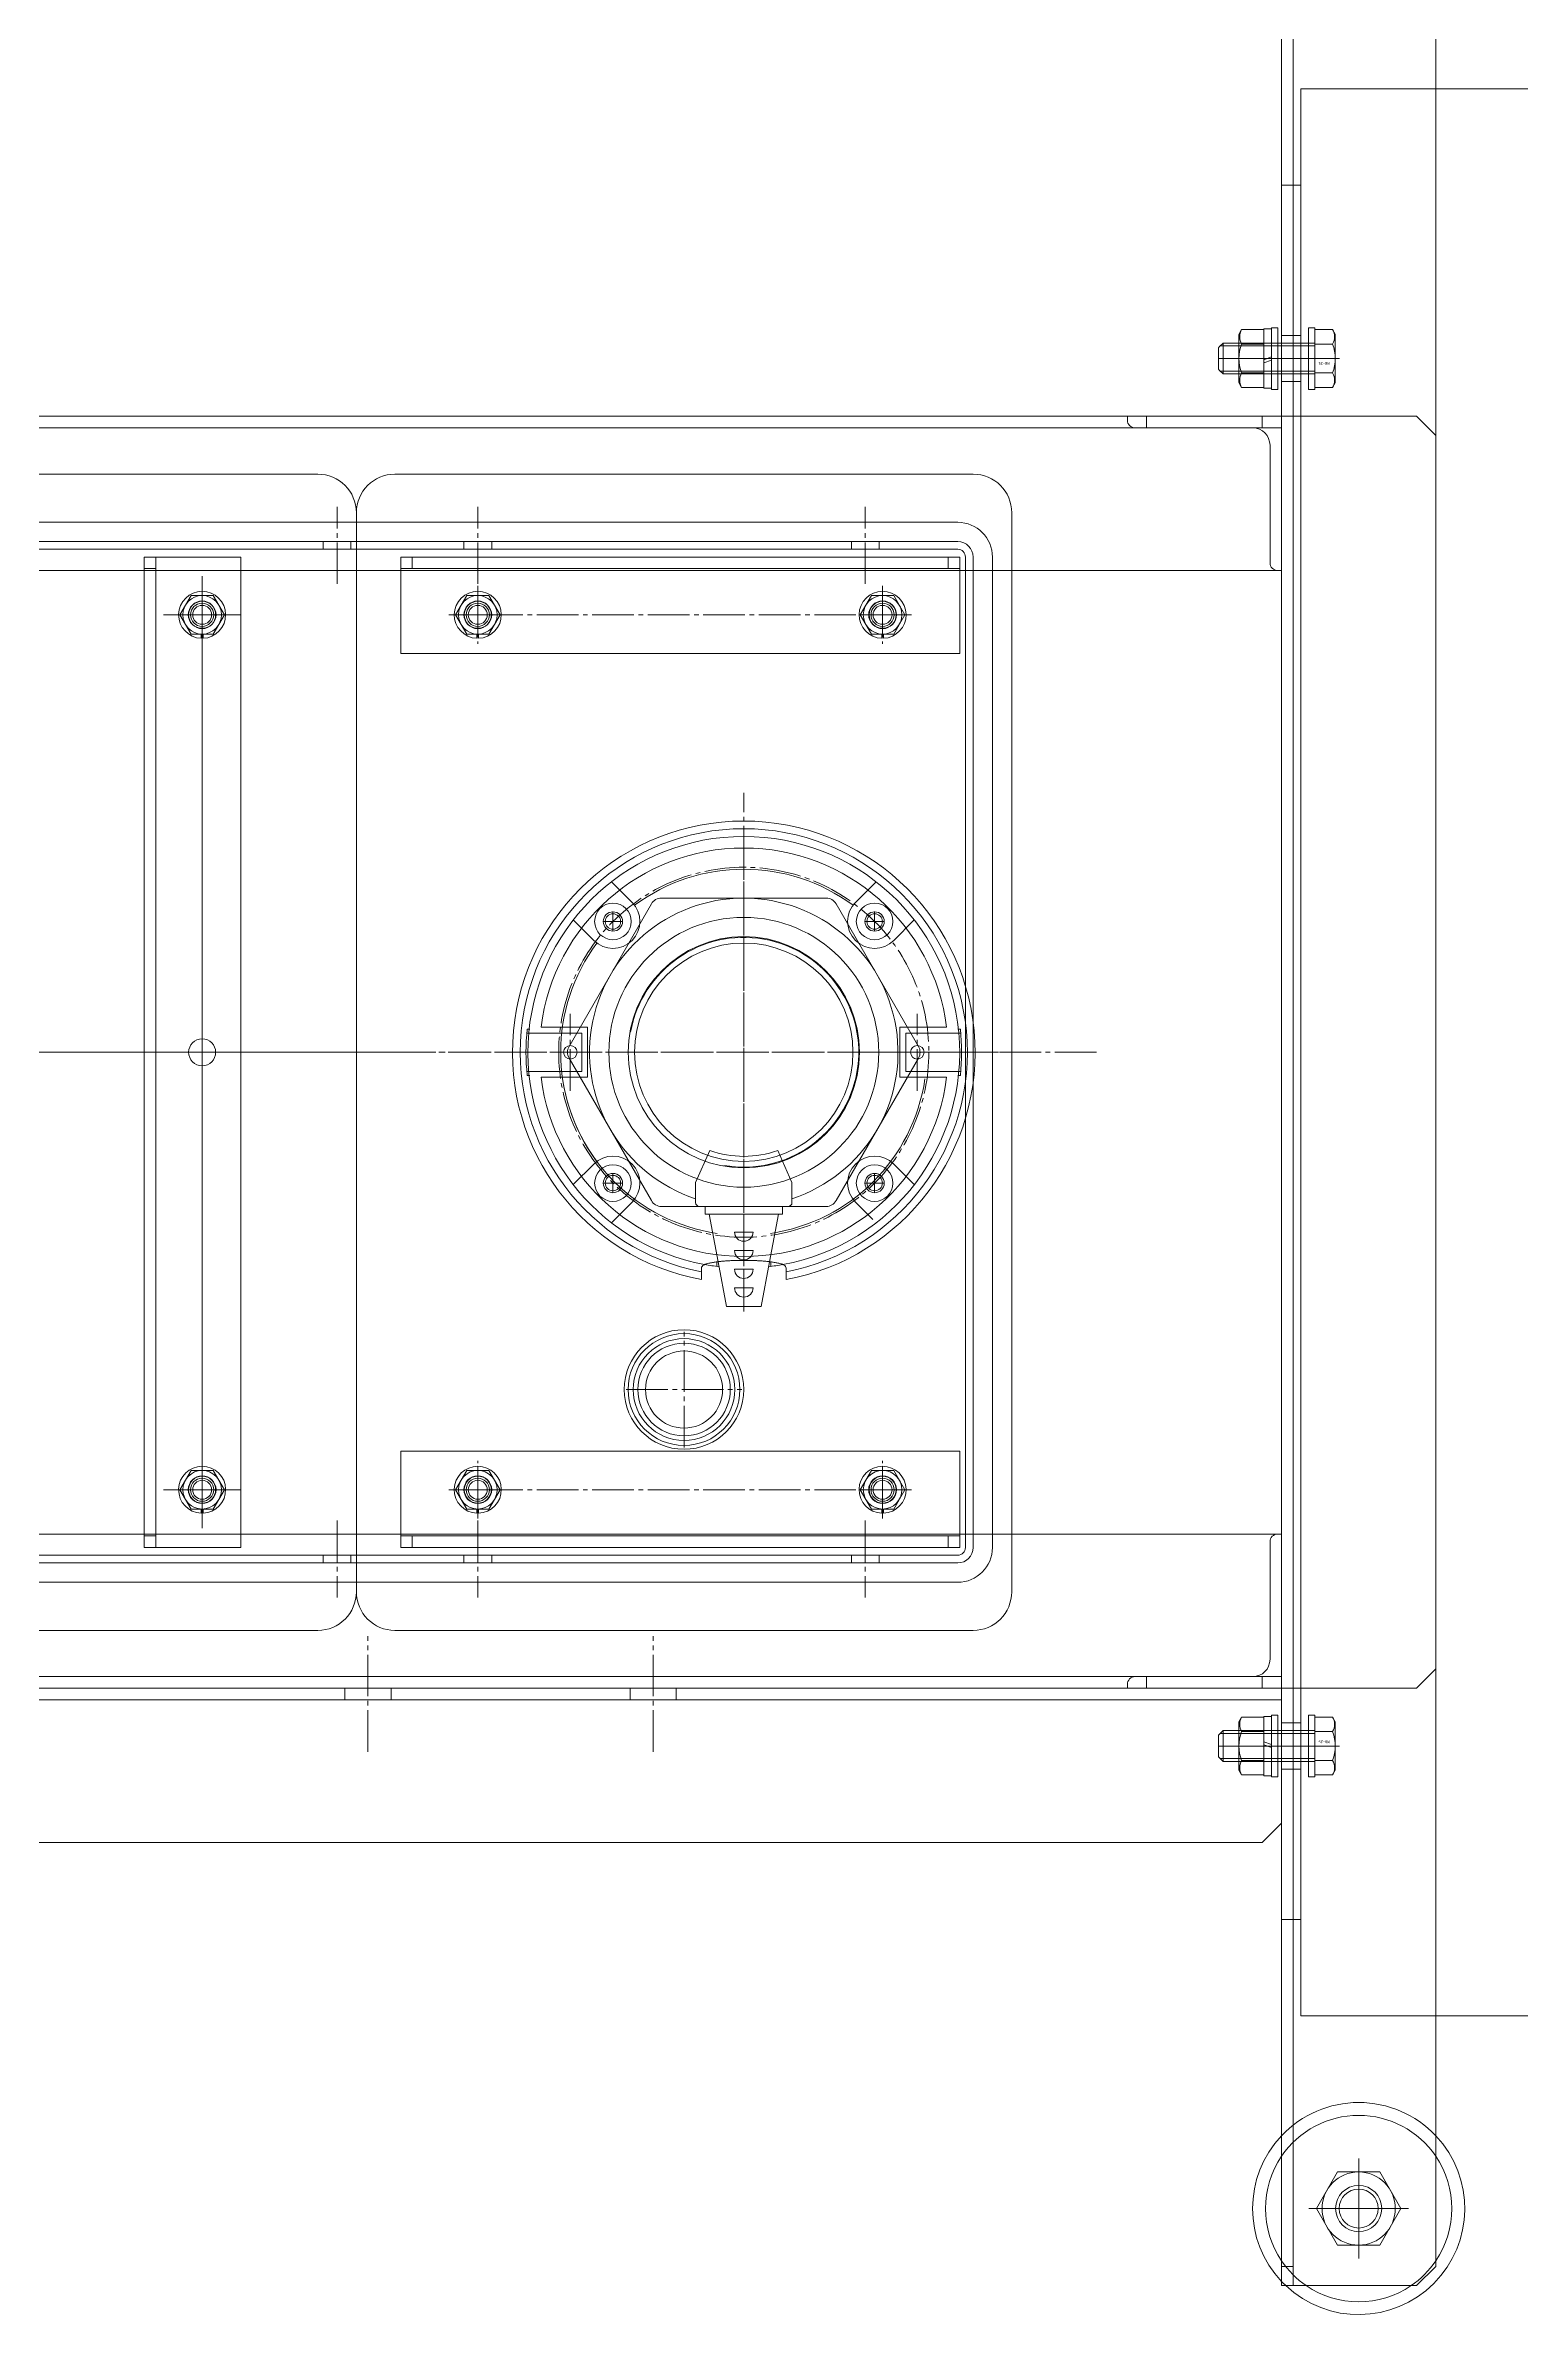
# Model space of a CAD drawing. Units: millimetres at full size. Extents: x -5218 to 5218, y -4308 to 3712.
# Drawn here: x -3733 to -3350, y -1393 to -804 of the extents above; entities that cross this region are included whole.
import ezdxf
from ezdxf.enums import TextEntityAlignment as Align

# ---------------------------------------------------------------- set-up
doc = ezdxf.new("R2010")
doc.units = ezdxf.units.MM
doc.header["$LTSCALE"] = 1.2
doc.linetypes.add('CHAIN2', pattern=[12, 9, -1, 1, -1])
for name, color, linetype, lineweight in [('0-1_01_外形線', 134, 'Continuous', 9), ('0-2_03_かくれ線', 5, 'Continuous', 9), ('0-3_04_中心線', 4, 'CHAIN2', 9)]:
    doc.layers.add(name, color=color, linetype=linetype, lineweight=lineweight)
doc.styles.add('ＭＳ ゴシック', font='')
doc.styles.get('ＭＳ ゴシック').set_extended_font_data('MS Gothic')

# ---------------------------------------------------------------- blocks, each defined once
blk = doc.blocks.new('U218')
at = {"layer": '0-3_04_中心線'}
for p, q in [((0, 1.2), (0, 9.5)), ((-9.5, 0), (-1.2, 0)), ((1.2, 0), (9.5, 0)), ((0, -9.5), (0, -1.2))]:
    blk.add_line(p, q, dxfattribs=at)
at = {"layer": '0-3_04_中心線', "linetype": 'Continuous'}
for p, q in [((-0.6, 0), (0.6, 0)), ((0, -0.6), (0, 0.6))]:
    blk.add_line(p, q, dxfattribs=at)
blk = doc.blocks.new('U220')
at = {"layer": '0-3_04_中心線'}
for p, q in [((0, 2.4), (0, 12.968)), ((-12.968, 0), (-2.4, 0)), ((2.4, 0), (12.968, 0)), ((0, -12.968), (0, -2.4))]:
    blk.add_line(p, q, dxfattribs=at)
at = {"layer": '0-3_04_中心線', "linetype": 'Continuous'}
for p, q in [((-1.2, 0), (1.2, 0)), ((0, -1.2), (0, 1.2))]:
    blk.add_line(p, q, dxfattribs=at)

msp = doc.modelspace()

# ---------------------------------------------------------------- linework, layer by layer
at = {"layer": '0-1_01_外形線'}
for p, q in [((-3412.584, -745.209), (-3412.584, -840.209)), ((-3409.584, -840.209), (-3409.584, -745.209)), ((-3372.584, -815.209), (-3372.584, -750.209)), ((-3407.584, -815.209), (-3407.584, -1199.875)), ((-3407.584, -815.209), (-3397.584, -815.209)), ((-3397.584, -815.209), (-3232.084, -815.209)), ((-3412.584, -840.209), (-3412.584, -900.209)), ((-3417.584, -900.209), (-3417.584, -903.209)), ((-4212.583, -903.209), (-3412.584, -903.209)), ((-4217.583, -915.209), (-3662.584, -915.209)), ((-3492.584, -915.209), (-3642.584, -915.209)), ((-3652.584, -925.209), (-3652.584, -1205.208)), ((-3652.584, -925.209), (-3652.584, -1205.208)), ((-3482.584, -1205.208), (-3482.584, -925.209)), ((-3695.473, -946.709), (-3698.36, -951.709)), ((-3689.699, -946.709), (-3695.473, -946.709)), ((-3686.813, -951.709), (-3689.699, -946.709)), ((-3623.97, -946.709), (-3626.857, -951.709)), ((-3618.197, -946.709), (-3623.97, -946.709)), ((-3615.31, -951.709), (-3618.197, -946.709)), ((-3518.97, -946.709), (-3521.857, -951.709)), ((-3513.197, -946.709), (-3518.97, -946.709)), ((-3510.31, -951.709), (-3513.197, -946.709)), ((-3689.699, -956.709), (-3686.813, -951.709)), ((-3618.197, -956.709), (-3615.31, -951.709)), ((-3513.197, -956.709), (-3510.31, -951.709)), ((-3692.811, -956.709), (-3692.811, -957.805)), ((-3692.361, -956.709), (-3692.361, -957.805)), ((-3621.309, -956.709), (-3621.309, -957.805)), ((-3620.859, -956.709), (-3620.859, -957.805)), ((-3516.309, -956.709), (-3516.309, -957.805)), ((-3515.859, -956.709), (-3515.859, -957.805)), ((-3608.264, -1059.209), (-3607.584, -1059.209)), ((-3604.683, -1058.709), (-3592.584, -1058.709)), ((-3592.584, -1071.709), (-3592.584, -1058.709)), ((-3499.484, -1058.709), (-3511.584, -1058.709)), ((-3511.584, -1071.709), (-3511.584, -1058.709)), ((-3495.903, -1059.209), (-3496.584, -1059.209)), ((-3608.362, -1060.209), (-3594.084, -1060.209)), ((-3594.084, -1070.209), (-3594.084, -1060.209)), ((-3510.084, -1070.209), (-3510.084, -1060.209)), ((-3495.805, -1060.209), (-3510.084, -1060.209)), ((-3608.362, -1070.209), (-3594.084, -1070.209)), ((-3608.264, -1071.209), (-3607.584, -1071.209)), ((-3495.805, -1070.209), (-3510.084, -1070.209)), ((-3495.903, -1071.209), (-3496.584, -1071.209)), ((-3604.683, -1071.709), (-3592.584, -1071.709)), ((-3499.484, -1071.709), (-3511.584, -1071.709)), ((-3563.084, -1124.192), (-3563.084, -1121.192)), ((-3559.084, -1119.578), (-3559.084, -1120.769)), ((-3558.772, -1119.537), (-3556.584, -1131.209)), ((-3549.674, -1121.491), (-3554.494, -1121.491)), ((-3545.395, -1119.537), (-3547.584, -1131.209)), ((-3545.084, -1119.578), (-3545.084, -1120.769)), ((-3541.084, -1124.192), (-3541.084, -1121.192)), ((-3549.674, -1126.311), (-3554.494, -1126.311)), ((-3547.584, -1131.209), (-3556.584, -1131.209)), ((-3695.473, -1173.709), (-3698.36, -1178.709)), ((-3689.699, -1173.709), (-3695.473, -1173.709)), ((-3686.813, -1178.709), (-3689.699, -1173.709)), ((-3623.97, -1173.709), (-3626.857, -1178.709)), ((-3618.197, -1173.709), (-3623.97, -1173.709)), ((-3615.31, -1178.709), (-3618.197, -1173.709)), ((-3518.97, -1173.709), (-3521.857, -1178.709)), ((-3513.197, -1173.709), (-3518.97, -1173.709)), ((-3510.31, -1178.709), (-3513.197, -1173.709)), ((-3689.699, -1183.709), (-3686.813, -1178.709)), ((-3618.197, -1183.709), (-3615.31, -1178.709)), ((-3513.197, -1183.709), (-3510.31, -1178.709)), ((-3692.811, -1183.709), (-3692.811, -1184.804)), ((-3692.361, -1183.709), (-3692.361, -1184.804)), ((-3621.309, -1183.709), (-3621.309, -1184.804)), ((-3620.859, -1183.709), (-3620.859, -1184.804)), ((-3516.309, -1183.709), (-3516.309, -1184.804)), ((-3515.859, -1183.709), (-3515.859, -1184.804)), ((-3407.584, -1315.208), (-3407.584, -1199.875)), ((-3642.584, -1215.208), (-3492.584, -1215.208)), ((-4212.583, -1227.208), (-3412.584, -1227.208)), ((-3417.584, -1230.208), (-3417.584, -1227.208)), ((-3412.584, -1230.208), (-3412.584, -1290.208)), ((-3407.584, -1230.208), (-3407.584, -1290.208)), ((-4212.583, -1233.208), (-3412.584, -1233.208)), ((-3412.584, -1290.208), (-3412.584, -1385.208)), ((-3412.584, -1290.208), (-3407.584, -1290.208)), ((-3409.584, -1290.208), (-3409.584, -1385.208)), ((-3402.584, -1315.208), (-3407.584, -1315.208)), ((-3402.584, -1315.208), (-3187.584, -1315.208)), ((-3372.584, -1315.208), (-3372.584, -1380.208)), ((-3412.584, -1380.208), (-3409.584, -1380.208)), ((-3377.584, -1385.208), (-3372.584, -1380.208)), ((-3412.584, -1385.208), (-3377.584, -1385.208))]:
    msp.add_line(p, q, dxfattribs=at)
for points in [[(-3407.584, -900.209), (-3407.584, -840.209), (-3412.584, -840.209)], [(-3662.584, -1215.208), (-4217.583, -1215.208), (-4217.583, -915.209)], [(-3698.36, -951.709), (-3695.473, -956.709), (-3689.699, -956.709)], [(-3626.857, -951.709), (-3623.97, -956.709), (-3618.197, -956.709)], [(-3521.857, -951.709), (-3518.97, -956.709), (-3513.197, -956.709)], [(-3563.084, -1121.192), (-3563.032, -1120.959), (-3562.898, -1120.749), (-3562.718, -1120.57), (-3562.519, -1120.428), (-3562.308, -1120.315), (-3562.089, -1120.221), (-3561.865, -1120.139), (-3561.637, -1120.066), (-3561.405, -1120.002), (-3561.17, -1119.944), (-3560.934, -1119.892), (-3560.696, -1119.844), (-3560.458, -1119.799), (-3560.22, -1119.756), (-3559.982, -1119.715), (-3559.743, -1119.676), (-3559.505, -1119.639), (-3559.266, -1119.604), (-3559.027, -1119.57), (-3558.788, -1119.539), (-3558.549, -1119.51), (-3558.31, -1119.482), (-3558.07, -1119.456), (-3557.831, -1119.432), (-3557.591, -1119.409), (-3557.352, -1119.388), (-3557.112, -1119.368), (-3556.872, -1119.35), (-3556.632, -1119.333), (-3556.392, -1119.317), (-3556.152, -1119.303), (-3555.912, -1119.29), (-3555.672, -1119.278), (-3555.432, -1119.268), (-3555.192, -1119.258), (-3554.951, -1119.249), (-3554.711, -1119.242), (-3554.471, -1119.235), (-3554.23, -1119.229)], [(-3554.23, -1119.229), (-3553.99, -1119.225), (-3553.749, -1119.22), (-3553.509, -1119.217), (-3553.268, -1119.214), (-3553.028, -1119.212), (-3552.788, -1119.21), (-3552.547, -1119.209), (-3552.307, -1119.209), (-3552.066, -1119.209)], [(-3549.937, -1119.229), (-3550.178, -1119.225), (-3550.418, -1119.22), (-3550.658, -1119.217), (-3550.899, -1119.214), (-3551.139, -1119.212), (-3551.38, -1119.21), (-3551.62, -1119.209), (-3551.86, -1119.209), (-3552.101, -1119.209)], [(-3541.084, -1121.192), (-3541.136, -1120.959), (-3541.269, -1120.749), (-3541.449, -1120.57), (-3541.649, -1120.428), (-3541.859, -1120.315), (-3542.078, -1120.221), (-3542.302, -1120.139), (-3542.531, -1120.066), (-3542.762, -1120.002), (-3542.997, -1119.944), (-3543.233, -1119.892), (-3543.471, -1119.844), (-3543.709, -1119.799), (-3543.947, -1119.756), (-3544.186, -1119.715), (-3544.424, -1119.676), (-3544.663, -1119.639), (-3544.901, -1119.604), (-3545.14, -1119.57), (-3545.379, -1119.539), (-3545.618, -1119.51), (-3545.858, -1119.482), (-3546.097, -1119.456), (-3546.336, -1119.432), (-3546.576, -1119.409), (-3546.816, -1119.388), (-3547.055, -1119.368), (-3547.295, -1119.35), (-3547.535, -1119.333), (-3547.775, -1119.317), (-3548.015, -1119.303), (-3548.255, -1119.29), (-3548.495, -1119.278), (-3548.736, -1119.268), (-3548.976, -1119.258), (-3549.216, -1119.249), (-3549.456, -1119.242), (-3549.697, -1119.235), (-3549.937, -1119.229)], [(-3698.36, -1178.709), (-3695.473, -1183.709), (-3689.699, -1183.709)], [(-3626.857, -1178.709), (-3623.97, -1183.709), (-3618.197, -1183.709)], [(-3521.857, -1178.709), (-3518.97, -1183.709), (-3513.197, -1183.709)]]:
    msp.add_lwpolyline(points, dxfattribs=at)
for points in [[(-4212.583, -940.209), (-3412.584, -940.209), (-3412.584, -900.209), (-4212.583, -900.209)], [(-3372.584, -905.209), (-3372.584, -1225.208), (-3377.584, -1230.208), (-3412.584, -1230.208), (-3412.584, -900.209), (-3377.584, -900.209)], [(-4212.583, -1190.209), (-3412.584, -1190.209), (-3412.584, -1230.208), (-4212.583, -1230.208)], [(-4207.583, -1270.208), (-3417.584, -1270.208), (-3412.584, -1265.208), (-3412.584, -1230.208), (-4212.583, -1230.208), (-4212.583, -1265.208)], [(-3398.069, -1374.708), (-3403.553, -1365.208), (-3398.069, -1355.708), (-3387.099, -1355.708), (-3381.614, -1365.208), (-3387.099, -1374.708)]]:
    msp.add_lwpolyline(points, close=True, dxfattribs=at)
for centre, radius in [((-3692.586, -951.709), 5), ((-3621.084, -951.709), 5), ((-3516.084, -951.709), 5), ((-3692.586, -951.709), 3), ((-3692.586, -951.709), 2.458), ((-3621.084, -951.709), 3), ((-3621.084, -951.709), 2.458), ((-3516.084, -951.709), 3), ((-3516.084, -951.709), 2.458), ((-3597.084, -1065.209), 1.75), ((-3507.084, -1065.209), 1.75), ((-3692.586, -1178.709), 5), ((-3692.586, -1178.709), 3), ((-3692.586, -1178.709), 2.458), ((-3621.084, -1178.709), 5), ((-3621.084, -1178.709), 3), ((-3621.084, -1178.709), 2.458), ((-3516.084, -1178.709), 5), ((-3516.084, -1178.709), 3), ((-3516.084, -1178.709), 2.458), ((-3392.584, -1365.208), 9.5), ((-3392.584, -1365.208), 6), ((-3392.584, -1365.208), 5.053)]:
    msp.add_circle(centre, radius, dxfattribs=at)
for centre, radius, start, end in [((-3662.584, -925.209), 10, 0, 90), ((-3642.584, -925.209), 10, 90, 180), ((-3492.584, -925.209), 10, 0, 90), ((-3692.586, -951.709), 6.1, 272.11385, 267.88615), ((-3621.084, -951.709), 6.1, 272.11385, 267.88615), ((-3516.084, -951.709), 6.1, 272.11385, 267.88615), ((-3692.586, -951.709), 6, 267.88615, 272.1491), ((-3621.084, -951.709), 6, 267.88615, 272.1491), ((-3516.084, -951.709), 6, 267.88615, 272.1491), ((-3552.084, -1065.209), 60, 280.56398, 259.43602), ((-3552.084, -1065.209), 58, 280.93266, 259.06734), ((-3552.084, -1065.209), 53, 7.04458, 172.95542), ((-3552.084, -1065.209), 56.5, 173.904, 186.096), ((-3552.084, -1065.209), 56.5, 353.904, 6.096), ((-3552.084, -1065.209), 53, 187.04458, 352.95542), ((-3552.084, -1065.209), 56, 259.55791, 263.39147), ((-3552.084, -1121.491), 2.41, 180, 0), ((-3552.084, -1065.209), 56, 276.60853, 280.44209), ((-3552.084, -1126.311), 2.41, 180, 0), ((-3692.586, -1178.709), 6.1, 272.11385, 267.88615), ((-3621.084, -1178.709), 6.1, 272.11385, 267.88615), ((-3516.084, -1178.709), 6.1, 272.11385, 267.88615), ((-3692.586, -1178.709), 6, 267.88615, 272.1491), ((-3621.084, -1178.709), 6, 267.88615, 272.1491), ((-3516.084, -1178.709), 6, 267.88615, 272.1491), ((-3662.584, -1205.208), 10, 270, 0), ((-3642.584, -1205.208), 10, 180, 270), ((-3492.584, -1205.208), 10, 270, 0), ((-3392.584, -1365.208), 27.518, 136.61816, 223.38184), ((-3392.584, -1365.208), 27.518, 226.61816, 43.38184), ((-3392.584, -1365.208), 24.18, 145.80392, 214.19608), ((-3392.584, -1365.208), 24.18, 325.80392, 34.19608), ((-3392.584, -1365.208), 24.18, 235.80392, 304.19608)]:
    msp.add_arc(centre, radius, start, end, dxfattribs=at)
at = {"layer": '0-2_03_かくれ線'}
for p, q in [((-3372.584, -815.209), (-3372.584, -1315.208)), ((-3412.584, -840.209), (-3412.584, -1290.208)), ((-3409.584, -840.209), (-3409.584, -1290.208)), ((-3415.163, -893.209), (-3415.163, -877.209)), ((-3415.163, -877.209), (-3413.563, -877.209)), ((-3413.563, -877.209), (-3413.563, -893.209)), ((-3405.563, -893.209), (-3405.563, -877.209)), ((-3405.563, -877.209), (-3403.963, -877.209)), ((-3403.963, -877.209), (-3403.963, -893.209)), ((-3428.663, -882.109), (-3428.963, -882.409)), ((-3428.963, -888.009), (-3428.963, -882.409)), ((-3427.763, -881.209), (-3428.663, -882.109)), ((-3423.663, -881.959), (-3428.513, -881.959)), ((-3427.763, -889.209), (-3427.763, -881.209)), ((-3423.663, -881.209), (-3427.763, -881.209)), ((-3423.663, -878.959), (-3423.663, -891.459)), ((-3403.963, -881.209), (-3423.663, -881.209)), ((-3403.963, -881.959), (-3423.663, -881.959)), ((-3417.163, -881.456), (-3422.938, -881.456)), ((-3417.163, -877.509), (-3417.163, -885.537)), ((-3415.163, -877.509), (-3417.163, -877.509)), ((-3417.163, -877.703), (-3417.163, -892.714)), ((-3415.163, -877.509), (-3415.163, -884.809)), ((-3407.584, -879.209), (-3412.584, -879.209)), ((-3403.963, -877.703), (-3403.963, -892.714)), ((-3403.963, -877.703), (-3399.359, -877.703)), ((-3403.963, -881.456), (-3399.359, -881.456)), ((-3399.359, -877.703), (-3398.663, -878.909)), ((-3398.663, -891.509), (-3398.663, -878.909)), ((-3398.663, -885.209), (-3428.963, -885.209)), ((-3428.663, -888.309), (-3428.963, -888.009)), ((-3427.763, -889.209), (-3428.663, -888.309)), ((-3423.663, -888.459), (-3428.513, -888.459)), ((-3403.963, -888.459), (-3423.663, -888.459)), ((-3417.163, -888.962), (-3422.938, -888.962)), ((-3415.163, -884.809), (-3417.163, -885.537)), ((-3415.163, -885.609), (-3417.163, -886.337)), ((-3417.163, -886.337), (-3417.163, -892.909)), ((-3415.163, -885.609), (-3415.163, -892.909)), ((-3403.963, -888.962), (-3399.359, -888.962)), ((-3423.663, -889.209), (-3427.763, -889.209)), ((-3403.963, -889.209), (-3423.663, -889.209)), ((-3417.163, -892.909), (-3415.163, -892.909)), ((-3415.163, -893.209), (-3413.563, -893.209)), ((-3407.584, -891.209), (-3412.584, -891.209)), ((-3405.563, -893.209), (-3403.963, -893.209)), ((-3403.963, -892.714), (-3399.359, -892.714)), ((-3399.359, -892.714), (-3398.663, -891.509)), ((-3447.584, -900.209), (-3447.584, -903.209)), ((-3412.584, -900.209), (-3412.584, -1230.208)), ((-3409.584, -1230.208), (-3409.584, -900.209)), ((-3407.584, -900.209), (-3407.584, -1230.208)), ((-3420.084, -903.209), (-3450.584, -903.209)), ((-3415.584, -938.209), (-3415.584, -907.709)), ((-3661.184, -934.709), (-3661.184, -932.709)), ((-3653.984, -934.709), (-3653.984, -932.709)), ((-3624.684, -934.709), (-3624.684, -932.709)), ((-3624.684, -934.709), (-3624.684, -932.709)), ((-3617.484, -934.709), (-3617.484, -932.709)), ((-3617.484, -934.709), (-3617.484, -932.709)), ((-3524.184, -934.709), (-3524.184, -932.709)), ((-3516.984, -934.709), (-3516.984, -932.709)), ((-3707.586, -936.709), (-3682.586, -936.709)), ((-3707.586, -1193.708), (-3707.586, -936.709)), ((-3707.586, -939.709), (-3704.586, -939.709)), ((-3704.586, -1193.708), (-3704.586, -936.709)), ((-3682.586, -1193.708), (-3682.586, -936.709)), ((-3641.084, -961.709), (-3641.084, -936.709)), ((-3641.084, -936.709), (-3496.084, -936.709)), ((-3641.084, -939.709), (-3496.084, -939.709)), ((-3638.084, -939.709), (-3638.084, -936.709)), ((-3499.084, -939.709), (-3499.084, -936.709)), ((-3496.084, -936.709), (-3496.084, -961.709)), ((-3494.584, -936.709), (-3494.584, -1193.708)), ((-3492.584, -1193.708), (-3492.584, -936.709)), ((-3487.584, -936.709), (-3487.584, -1193.708)), ((-3412.584, -940.209), (-3413.584, -940.209)), ((-3692.586, -1187.309), (-3692.586, -943.109)), ((-3701.186, -951.709), (-3683.986, -951.709)), ((-3641.084, -961.709), (-3496.084, -961.709)), ((-3581.075, -1026.318), (-3586.421, -1020.972)), ((-3523.092, -1026.318), (-3517.746, -1020.972)), ((-3597.406, -1063.709), (-3576.044, -1026.709)), ((-3586.025, -1028.718), (-3586.025, -1033.818)), ((-3573.446, -1025.209), (-3530.722, -1025.209)), ((-3528.124, -1026.709), (-3506.762, -1063.709)), ((-3518.143, -1028.718), (-3518.143, -1033.818)), ((-3590.974, -1036.217), (-3596.321, -1030.871)), ((-3583.475, -1031.268), (-3588.575, -1031.268)), ((-3520.693, -1031.268), (-3515.593, -1031.268)), ((-3513.193, -1036.217), (-3507.847, -1030.871)), ((-3701.186, -1065.209), (-3683.986, -1065.209)), ((-3576.044, -1103.709), (-3597.406, -1066.709)), ((-3506.762, -1066.709), (-3528.124, -1103.709)), ((-3590.974, -1094.2), (-3596.321, -1099.546)), ((-3564.584, -1098.969), (-3560.908, -1090.726)), ((-3539.584, -1098.969), (-3543.26, -1090.726)), ((-3513.193, -1094.2), (-3507.847, -1099.546)), ((-3583.475, -1099.15), (-3588.575, -1099.15)), ((-3586.025, -1101.7), (-3586.025, -1096.6)), ((-3564.584, -1098.969), (-3564.584, -1104.209)), ((-3539.584, -1098.969), (-3539.584, -1104.209)), ((-3515.593, -1099.15), (-3520.693, -1099.15)), ((-3518.143, -1096.6), (-3518.143, -1101.7)), ((-3581.075, -1104.099), (-3586.421, -1109.446)), ((-3530.722, -1105.209), (-3573.446, -1105.209)), ((-3563.584, -1105.209), (-3540.584, -1105.209)), ((-3562.084, -1105.209), (-3562.084, -1107.209)), ((-3542.084, -1105.209), (-3542.084, -1107.209)), ((-3523.092, -1104.099), (-3518.588, -1108.603)), ((-3542.084, -1107.209), (-3562.084, -1107.209)), ((-3558.772, -1119.537), (-3561.084, -1107.209)), ((-3549.674, -1111.85), (-3554.494, -1111.85)), ((-3543.084, -1107.209), (-3545.395, -1119.537)), ((-3549.674, -1116.671), (-3554.494, -1116.671)), ((-3641.084, -1168.709), (-3641.084, -1193.708)), ((-3641.084, -1168.709), (-3496.084, -1168.709)), ((-3496.084, -1193.708), (-3496.084, -1168.709)), ((-3701.186, -1178.709), (-3683.986, -1178.709)), ((-3707.586, -1190.709), (-3704.586, -1190.709)), ((-3707.586, -1193.708), (-3682.586, -1193.708)), ((-3641.084, -1190.709), (-3496.084, -1190.709)), ((-3641.084, -1193.708), (-3496.084, -1193.708)), ((-3638.084, -1190.709), (-3638.084, -1193.708)), ((-3499.084, -1190.709), (-3499.084, -1193.708)), ((-3415.584, -1192.209), (-3415.584, -1222.708)), ((-3412.584, -1190.209), (-3413.584, -1190.209)), ((-3887.583, -1197.708), (-3496.584, -1197.708)), ((-3661.184, -1195.708), (-3661.184, -1197.708)), ((-3653.984, -1195.708), (-3653.984, -1197.708)), ((-3624.684, -1195.708), (-3624.684, -1197.708)), ((-3624.684, -1195.708), (-3624.684, -1197.708)), ((-3617.484, -1195.708), (-3617.484, -1197.708)), ((-3617.484, -1195.708), (-3617.484, -1197.708)), ((-3524.184, -1195.708), (-3524.184, -1197.708)), ((-3516.984, -1195.708), (-3516.984, -1197.708)), ((-3655.584, -1233.208), (-3655.584, -1230.208)), ((-3643.584, -1233.208), (-3643.584, -1230.208)), ((-3581.584, -1233.208), (-3581.584, -1230.208)), ((-3569.584, -1233.208), (-3569.584, -1230.208)), ((-3420.084, -1227.208), (-3450.584, -1227.208)), ((-3447.584, -1230.208), (-3447.584, -1227.208)), ((-3428.663, -1242.108), (-3428.963, -1242.408)), ((-3427.763, -1241.208), (-3428.663, -1242.108)), ((-3423.663, -1241.958), (-3428.513, -1241.958)), ((-3427.763, -1241.208), (-3427.763, -1249.208)), ((-3423.663, -1241.208), (-3427.763, -1241.208)), ((-3423.663, -1251.458), (-3423.663, -1238.958)), ((-3403.963, -1241.208), (-3423.663, -1241.208)), ((-3403.963, -1241.958), (-3423.663, -1241.958)), ((-3417.163, -1241.456), (-3422.938, -1241.456)), ((-3417.163, -1244.081), (-3417.163, -1237.508)), ((-3417.163, -1237.508), (-3415.163, -1237.508)), ((-3417.163, -1252.714), (-3417.163, -1237.703)), ((-3415.163, -1237.208), (-3415.163, -1253.208)), ((-3415.163, -1237.208), (-3413.563, -1237.208)), ((-3415.163, -1244.808), (-3415.163, -1237.508)), ((-3413.563, -1253.208), (-3413.563, -1237.208)), ((-3407.584, -1239.208), (-3412.584, -1239.208)), ((-3405.563, -1237.208), (-3405.563, -1253.208)), ((-3405.563, -1237.208), (-3403.963, -1237.208)), ((-3403.963, -1253.208), (-3403.963, -1237.208)), ((-3403.963, -1252.714), (-3403.963, -1237.703)), ((-3403.963, -1237.703), (-3399.359, -1237.703)), ((-3403.963, -1241.456), (-3399.359, -1241.456)), ((-3399.359, -1237.703), (-3398.663, -1238.908)), ((-3398.663, -1238.908), (-3398.663, -1251.508)), ((-3428.963, -1242.408), (-3428.963, -1248.008)), ((-3398.663, -1245.208), (-3428.963, -1245.208)), ((-3428.663, -1248.308), (-3428.963, -1248.008)), ((-3415.163, -1244.808), (-3417.163, -1244.081)), ((-3417.163, -1252.908), (-3417.163, -1244.881)), ((-3415.163, -1245.608), (-3417.163, -1244.881)), ((-3415.163, -1252.908), (-3415.163, -1245.608)), ((-3427.763, -1249.208), (-3428.663, -1248.308)), ((-3423.663, -1248.458), (-3428.513, -1248.458)), ((-3423.663, -1249.208), (-3427.763, -1249.208)), ((-3403.963, -1248.458), (-3423.663, -1248.458)), ((-3403.963, -1249.208), (-3423.663, -1249.208)), ((-3417.163, -1248.961), (-3422.938, -1248.961)), ((-3415.163, -1252.908), (-3417.163, -1252.908)), ((-3415.163, -1253.208), (-3413.563, -1253.208)), ((-3407.584, -1251.208), (-3412.584, -1251.208)), ((-3405.563, -1253.208), (-3403.963, -1253.208)), ((-3403.963, -1248.961), (-3399.359, -1248.961)), ((-3403.963, -1252.714), (-3399.359, -1252.714)), ((-3399.359, -1252.714), (-3398.663, -1251.508))]:
    msp.add_line(p, q, dxfattribs=at)
for points in [[(-3417.163, -877.703), (-3422.938, -877.703), (-3423.663, -878.959)], [(-3417.163, -892.714), (-3422.938, -892.714), (-3423.663, -891.459)], [(-3452.584, -901.209), (-3452.584, -900.209), (-3412.584, -900.209), (-3412.584, -940.209)], [(-3496.584, -1202.708), (-3887.583, -1202.708), (-3887.583, -927.709), (-3496.584, -927.709)], [(-3496.584, -932.709), (-3887.583, -932.709), (-3887.583, -934.709), (-3496.584, -934.709)], [(-3452.584, -1229.208), (-3452.584, -1230.208), (-3412.584, -1230.208), (-3412.584, -1190.209)], [(-3496.584, -1195.708), (-3887.583, -1195.708), (-3887.583, -1197.708)], [(-3417.163, -1237.703), (-3422.938, -1237.703), (-3423.663, -1238.958)], [(-3417.163, -1252.714), (-3422.938, -1252.714), (-3423.663, -1251.458)]]:
    msp.add_lwpolyline(points, dxfattribs=at)
for centre, radius in [((-3692.586, -951.709), 3.6), ((-3692.586, -951.709), 3.5), ((-3692.586, -951.709), 2.458), ((-3621.084, -951.709), 3.6), ((-3621.084, -951.709), 3.5), ((-3621.084, -951.709), 2.458), ((-3516.084, -951.709), 3.6), ((-3516.084, -951.709), 3.5), ((-3516.084, -951.709), 2.458), ((-3586.025, -1031.268), 4.75), ((-3586.025, -1031.268), 2.5), ((-3586.025, -1031.268), 2.5), ((-3586.025, -1031.268), 2), ((-3586.025, -1031.268), 2), ((-3552.084, -1065.209), 35), ((-3518.143, -1031.268), 4.75), ((-3518.143, -1031.268), 2.5), ((-3518.143, -1031.268), 2.5), ((-3518.143, -1031.268), 2), ((-3518.143, -1031.268), 2), ((-3552.084, -1065.209), 30), ((-3552.084, -1065.209), 30), ((-3552.084, -1065.209), 28.328), ((-3692.586, -1065.209), 3.5), ((-3586.025, -1099.15), 4.75), ((-3518.143, -1099.15), 4.75), ((-3586.025, -1099.15), 2.5), ((-3586.025, -1099.15), 2.5), ((-3586.025, -1099.15), 2), ((-3586.025, -1099.15), 2), ((-3518.143, -1099.15), 2.5), ((-3518.143, -1099.15), 2.5), ((-3518.143, -1099.15), 2), ((-3518.143, -1099.15), 2), ((-3567.584, -1152.709), 15.5), ((-3567.584, -1152.709), 14.5), ((-3567.584, -1152.709), 13.2), ((-3567.584, -1152.709), 12), ((-3567.584, -1152.709), 10), ((-3692.586, -1178.709), 3.6), ((-3692.586, -1178.709), 3.5), ((-3692.586, -1178.709), 2.458), ((-3621.084, -1178.709), 3.6), ((-3621.084, -1178.709), 3.5), ((-3621.084, -1178.709), 2.458), ((-3516.084, -1178.709), 3.6), ((-3516.084, -1178.709), 3.5), ((-3516.084, -1178.709), 2.458), ((-3392.584, -1365.208), 6)]:
    msp.add_circle(centre, radius, dxfattribs=at)
for centre, radius, start, end in [((-3413.587, -885.209), 10.076, 158.13461, 201.86539), ((-3419.688, -879.58), 3.753, 150.00001, 209.99999), ((-3402.609, -879.58), 3.753, 330.00001, 29.99999), ((-3409.128, -885.209), 10.465, 338.98558, 21.01442), ((-3419.688, -890.838), 3.753, 150.00001, 209.99999), ((-3402.609, -890.838), 3.753, 330.00001, 29.99999), ((-3450.584, -901.209), 2, 180, 270), ((-3420.084, -907.709), 4.5, 0, 90), ((-3496.584, -936.709), 9, 0, 90), ((-3496.584, -936.709), 4, 0, 90), ((-3496.584, -936.709), 2, 0, 90), ((-3413.584, -938.209), 2, 180, 270), ((-3552.084, -1065.209), 56, 280.44209, 259.55791), ((-3552.084, -1065.209), 47.5, 53.38552, 126.61448), ((-3552.084, -1065.209), 40, 288.20996, 251.79001), ((-3586.025, -1031.268), 7, 225, 45), ((-3573.446, -1028.209), 3, 90, 150), ((-3530.722, -1028.209), 3, 30, 90), ((-3518.143, -1031.268), 7, 135, 315), ((-3552.084, -1065.209), 29.807, 260, 170), ((-3552.084, -1065.209), 47.5, 143.38552, 216.61448), ((-3594.808, -1065.209), 3, 150, 210), ((-3509.36, -1065.209), 3, 330, 30), ((-3552.084, -1065.209), 47.5, 188.38552, 261.61448), ((-3552.084, -1065.209), 47.5, 278.38552, 351.61448), ((-3586.025, -1099.15), 7, 315, 135), ((-3552.084, -1065.209), 27, 250.9245, 289.0755), ((-3518.143, -1099.15), 7, 45, 225), ((-3573.446, -1102.209), 3, 210, 270), ((-3563.584, -1104.209), 1, 180, 270), ((-3540.584, -1104.209), 1, 270, 0), ((-3530.722, -1102.209), 3, 270, 330), ((-3552.084, -1111.85), 2.41, 180, 0), ((-3552.084, -1116.671), 2.41, 180, 0), ((-3496.584, -1193.708), 9, 270, 0), ((-3496.584, -1193.708), 4, 270, 0), ((-3496.584, -1193.708), 2, 270, 0), ((-3413.584, -1192.209), 2, 90, 180), ((-3420.084, -1222.708), 4.5, 270, 0), ((-3450.584, -1229.208), 2, 90, 180), ((-3413.587, -1245.208), 10.076, 158.13461, 201.86539), ((-3419.688, -1239.579), 3.753, 150.00001, 209.99999), ((-3402.609, -1239.579), 3.753, 330.00001, 29.99999), ((-3409.128, -1245.208), 10.465, 338.98558, 21.01442), ((-3419.688, -1250.838), 3.753, 150.00001, 209.99999), ((-3402.609, -1250.838), 3.753, 330.00001, 29.99999), ((-3392.584, -1365.208), 27.518, 43.38184, 136.61816), ((-3392.584, -1365.208), 24.18, 34.19608, 145.80392), ((-3392.584, -1365.208), 24.18, 214.19608, 235.80392), ((-3392.584, -1365.208), 24.18, 304.19608, 325.80392), ((-3392.584, -1365.208), 27.518, 223.38184, 226.61816)]:
    msp.add_arc(centre, radius, start, end, dxfattribs=at)
at = {"layer": '0-3_04_中心線'}
for p, q in [((-3397.584, -885.209), (-3422.584, -885.209)), ((-3657.584, -943.709), (-3657.584, -923.709)), ((-3621.084, -943.709), (-3621.084, -923.709)), ((-3621.084, -943.709), (-3621.084, -923.709)), ((-3520.584, -943.709), (-3520.584, -923.709)), ((-3692.586, -1188.709), (-3692.586, -941.709)), ((-3692.586, -945.609), (-3692.586, -957.809)), ((-3621.084, -944.209), (-3621.084, -959.209)), ((-3621.084, -944.209), (-3621.084, -959.209)), ((-3621.084, -945.609), (-3621.084, -957.809)), ((-3516.084, -944.209), (-3516.084, -959.209)), ((-3516.084, -944.209), (-3516.084, -959.209)), ((-3516.084, -945.609), (-3516.084, -957.809)), ((-3702.586, -951.709), (-3682.586, -951.709)), ((-3686.486, -951.709), (-3698.686, -951.709)), ((-3508.584, -951.709), (-3628.584, -951.709)), ((-3508.584, -951.709), (-3628.584, -951.709)), ((-3614.984, -951.709), (-3627.184, -951.709)), ((-3509.984, -951.709), (-3522.184, -951.709)), ((-3552.084, -1132.485), (-3552.084, -997.932)), ((-3552.084, -1009.709), (-3552.084, -1120.709)), ((-3597.084, -1075.209), (-3597.084, -1055.209)), ((-3507.084, -1075.209), (-3507.084, -1055.209)), ((-4226.083, -1065.209), (-3642.584, -1065.209)), ((-3887.583, -1065.209), (-3487.584, -1065.209)), ((-3657.584, -1065.209), (-3477.584, -1065.209)), ((-3616.631, -1065.209), (-3487.536, -1065.209)), ((-3460.584, -1065.209), (-3526.584, -1065.209)), ((-3567.584, -1167.709), (-3567.584, -1137.709)), ((-3582.584, -1152.709), (-3552.584, -1152.709)), ((-3621.084, -1186.209), (-3621.084, -1171.209)), ((-3621.084, -1186.209), (-3621.084, -1171.209)), ((-3516.084, -1186.209), (-3516.084, -1171.209)), ((-3516.084, -1186.209), (-3516.084, -1171.209)), ((-3692.586, -1172.609), (-3692.586, -1184.809)), ((-3621.084, -1172.609), (-3621.084, -1184.809)), ((-3516.084, -1172.609), (-3516.084, -1184.809)), ((-3702.586, -1178.709), (-3682.586, -1178.709)), ((-3686.486, -1178.709), (-3698.686, -1178.709)), ((-3508.584, -1178.709), (-3628.584, -1178.709)), ((-3508.584, -1178.709), (-3628.584, -1178.709)), ((-3614.984, -1178.709), (-3627.184, -1178.709)), ((-3509.984, -1178.709), (-3522.184, -1178.709)), ((-3657.584, -1186.709), (-3657.584, -1206.708)), ((-3621.084, -1186.709), (-3621.084, -1206.708)), ((-3621.084, -1186.709), (-3621.084, -1206.708)), ((-3520.584, -1186.709), (-3520.584, -1206.708)), ((-3649.584, -1246.708), (-3649.584, -1216.708)), ((-3575.584, -1246.708), (-3575.584, -1216.708)), ((-3397.584, -1245.208), (-3422.584, -1245.208))]:
    msp.add_line(p, q, dxfattribs=at)
msp.add_circle((-3552.084, -1065.209), 48, dxfattribs=at)

# ---------------------------------------------------------------- block references
for name in ['U220', 'U218']:
    msp.add_blockref(name, (-3392.584, -1365.208), dxfattribs=at)

# ---------------------------------------------------------------- texts
at = {"layer": '0-2_03_かくれ線', "style": 'ＭＳ ゴシック'}
for p in [(-3400.139, -885.889), (-3400.139, -1243.528)]:
    msp.add_text('M8-25', height=0.7331, rotation=180, dxfattribs=at).set_placement(p, align=Align.BOTTOM_LEFT)

doc.saveas('drawing.dxf')
